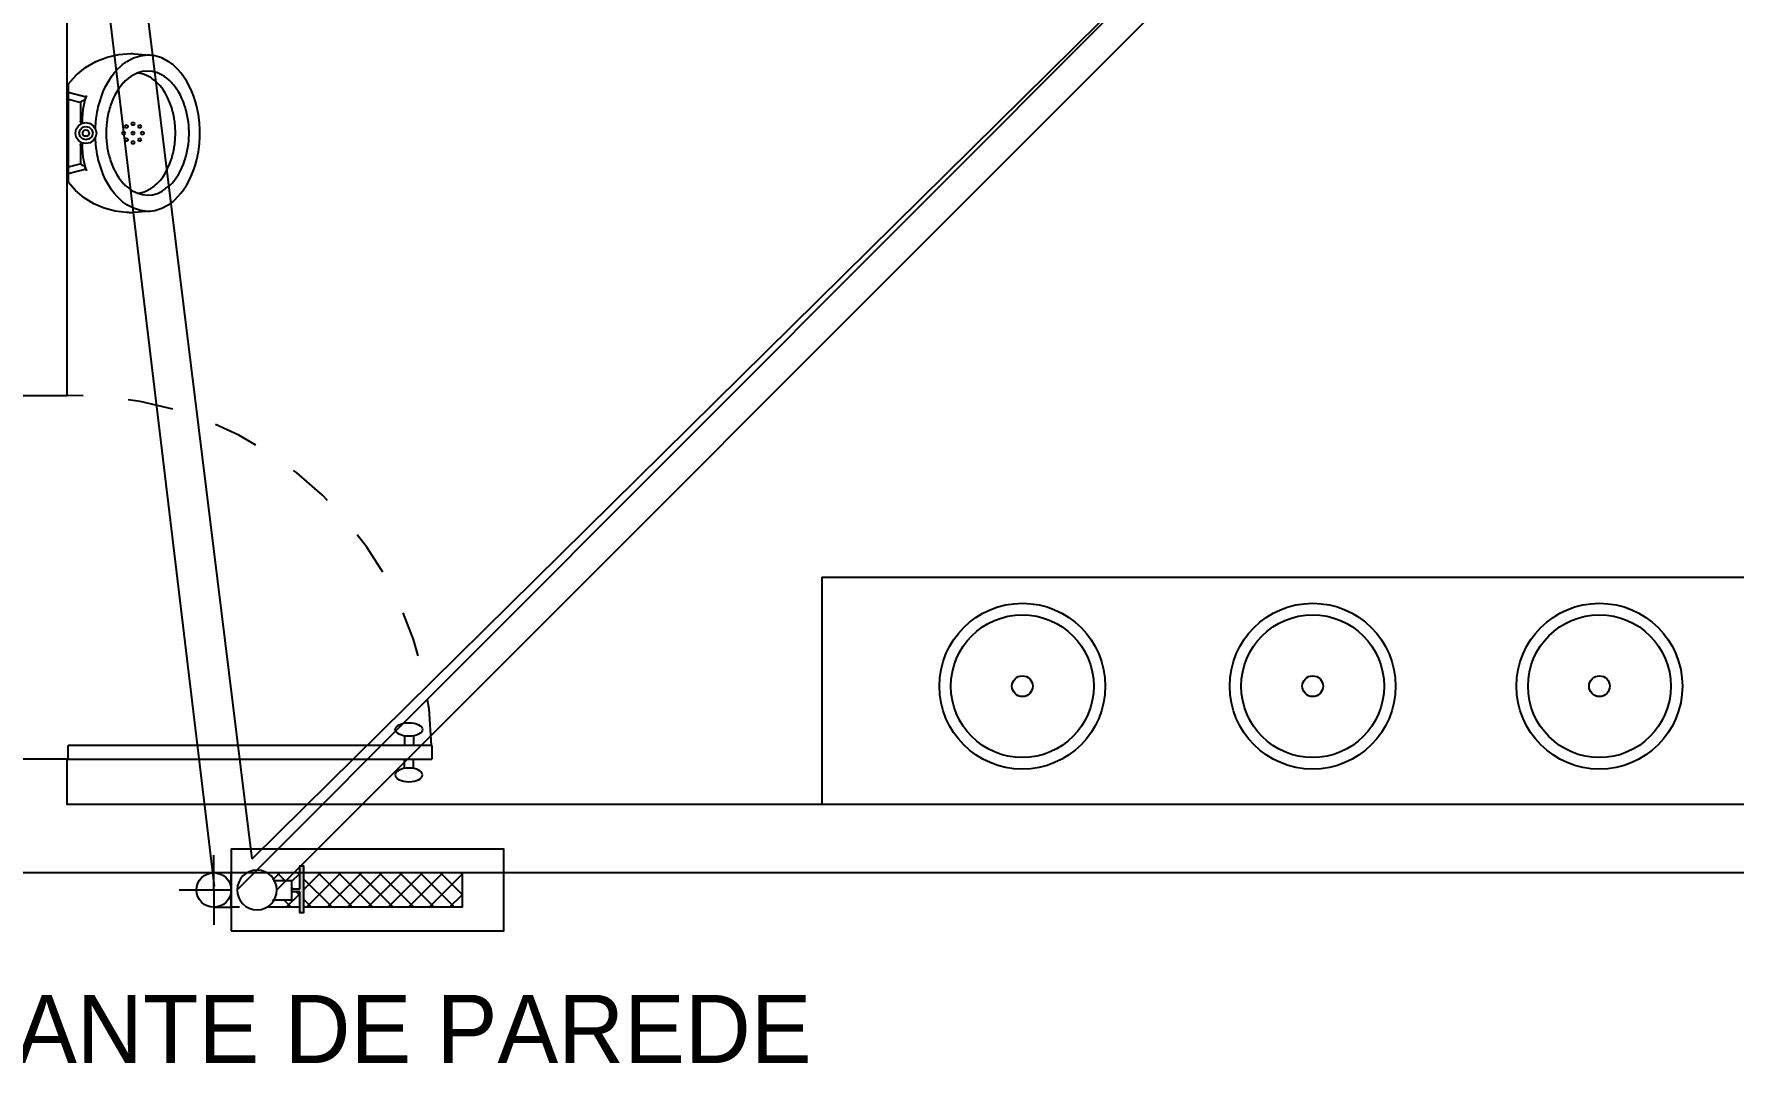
# Model space of a CAD drawing. Header units: millimetres. Extents: x 952 to 2017, y 419 to 1447.
# Drawn here: x 1011.566 to 1015.304, y 434.453 to 436.718 of the extents above; entities that cross this region are included whole.
import ezdxf

# ---------------------------------------------------------------- set-up
doc = ezdxf.new("R2010")
doc.units = ezdxf.units.MM
doc.linetypes.add('ACAD_ISO03W100', pattern=[30, 12, -18])
doc.layers.get('0').update_dxf_attribs({"color": 5})
for name, color, linetype in [('can01', 1, 'Continuous'), ('can02', 2, 'Continuous'), ('Fios', 10, 'Continuous'), ('INCENDIO', 1, 'Continuous'), ('pena 01', 1, 'Continuous'), ('pena02', 2, 'Continuous')]:
    doc.layers.add(name, color=color, linetype=linetype)
doc.styles.get("Standard").update_dxf_attribs({"font": 'ERASLGHT.TTF'})

msp = doc.modelspace()

# ---------------------------------------------------------------- hatches: boundary and pattern name
at = {"layer": 'INCENDIO'}
h = msp.add_hatch(dxfattribs=at)
h.set_pattern_fill('NET', color=256, scale=0.01, angle=45, style=0)
h.set_pattern_definition([(45, (-1.81216, -20.654937), (-0.0224506403, 0.0224506403), []), (135, (-1.81216, -20.654937), (-0.0224506403, -0.0224506403), [])])
h.paths.add_polyline_path([(1012.5075, 434.7957), (1012.5075, 434.872), (1012.159, 434.872), (1012.159, 434.7957)])
h.paths.add_polyline_path([(1012.1321, 434.8544), (1012.1321, 434.8363), (1012.1503, 434.8363), (1012.1503, 434.872), (1012.078, 434.872, -0.117134), (1012.0919, 434.8544)])
h.paths.add_polyline_path([(1012.1503, 434.8297), (1012.1321, 434.8297), (1012.1321, 434.8112), (1012.0909, 434.8112, -0.10512), (1012.078, 434.7957), (1012.1503, 434.7957)])
msp.add_hatch(color=256, dxfattribs=at).paths.add_polyline_path([(1012.159, 434.887), (1012.1503, 434.887), (1012.1503, 434.8363), (1012.1321, 434.8363), (1012.1321, 434.8297), (1012.1503, 434.8297), (1012.1503, 434.7834), (1012.159, 434.7834)])

# ---------------------------------------------------------------- linework, layer by layer
at = {"layer": 'can01', "extrusion": (4.44089e-16, 0, -1)}
for p, q in [((1012.0454, 434.9027, 3.2), (1011.2884, 441.0268)), ((1011.9629, 434.842, 3.2), (1011.2297, 440.9483)), ((1012.0454, 434.9027, 3.2), (1015.2599, 438.076)), ((1012.0127, 434.8338, 3.1422), (1015.1652, 437.9928)), ((1015.2163, 437.9548), (1012.1, 434.8338, 3.1)), ((1012.0127, 434.8338, 3.1), (1012.0127, 434.8338, 1.6)), ((1012.0127, 434.8338, 3.1), (1012.0127, 434.8338, 3.1422)), ((1012.1, 434.8338, 3.1), (1012.1, 434.8338, 1.6))]:
    msp.add_line(p, q, dxfattribs=at)
msp.add_circle((-1012.0564, 434.8338, -1.6), 0.0436, dxfattribs=at)
at = {"layer": 'can02'}
for points in [[(1016.0949, 438.322), (1015.5991, 438.322), (1015.5991, 439.322), (1015.4491, 439.322), (1015.4491, 438.322), (1014.999, 438.322), (1014.999, 438.172), (1015.4491, 438.172), (1015.4491, 436.372), (1015.4491, 435.022), (1011.6391, 435.022), (1011.6391, 435.122), (1011.4891, 435.122), (1011.4891, 434.872), (1015.5991, 434.872), (1015.5991, 438.172), (1016.0949, 438.172)], [(1012.0457, 438.322), (1011.0925, 438.322), (1011.0925, 438.172), (1011.4907, 438.172), (1011.4907, 436.372), (1010.5907, 436.372), (1010.5907, 436.222), (1011.4907, 436.222), (1011.4907, 435.922), (1011.6391, 435.922), (1011.6391, 438.172), (1012.0457, 438.172)]]:
    msp.add_lwpolyline(points, close=True, dxfattribs=at)
at = {"layer": 'Fios'}
for q in [(1013.2991, 435.022), (1015.4491, 435.522)]:
    msp.add_line((1013.2991, 435.522), q, dxfattribs=at)
for points in [[(1011.702, 436.6569), (1011.7266, 436.6667), (1011.7523, 436.6726), (1011.7787, 436.6746)], [(1011.7703, 436.6574), (1011.7846, 436.6649), (1011.7998, 436.6697), (1011.8157, 436.6716)], [(1011.7787, 436.6746), (1011.7825, 436.6745)], [(1011.7825, 436.6745), (1011.7863, 436.6743)], [(1011.7863, 436.6743), (1011.8215, 436.6711)], [(1011.861, 436.6574), (1011.8468, 436.6649), (1011.8316, 436.6697), (1011.8157, 436.6716)], [(1011.6407, 436.6074), (1011.6586, 436.627), (1011.6791, 436.6436), (1011.702, 436.6569)], [(1011.7364, 436.624), (1011.7424, 436.6319), (1011.749, 436.6392), (1011.7559, 436.6463)], [(1011.8157, 436.6358), (1011.8046, 436.6348), (1011.794, 436.632), (1011.7839, 436.6273)], [(1011.8119, 436.627), (1011.8057, 436.6292), (1011.7993, 436.6307), (1011.7927, 436.6315)], [(1011.8474, 436.6273), (1011.8374, 436.632), (1011.8267, 436.6348), (1011.8157, 436.6358)], [(1011.8949, 436.624), (1011.889, 436.6319), (1011.8824, 436.6392), (1011.8755, 436.6463)], [(1011.6407, 436.6074), (1011.6407, 436.3916)], [(1011.7182, 436.5907), (1011.7234, 436.6022), (1011.7295, 436.6134), (1011.7364, 436.624)], [(1011.758, 436.605), (1011.7527, 436.5979), (1011.7479, 436.5905), (1011.7435, 436.5828)], [(1011.7839, 436.6273), (1011.7785, 436.6239), (1011.7734, 436.6202), (1011.7685, 436.6161)], [(1011.854, 436.5882), (1011.8489, 436.5961), (1011.8431, 436.6035), (1011.8367, 436.6104)], [(1011.8628, 436.6161), (1011.858, 436.6202), (1011.8528, 436.6239), (1011.8474, 436.6273)], [(1011.8878, 436.5828), (1011.8835, 436.5905), (1011.8786, 436.5979), (1011.8734, 436.605)], [(1011.9132, 436.5907), (1011.908, 436.6022), (1011.9018, 436.6134), (1011.8949, 436.624)], [(1011.6407, 436.5895), (1011.6807, 436.579)], [(1011.6407, 436.5743), (1011.6669, 436.5674)], [(1011.6681, 436.5658), (1011.6681, 436.5256)], [(1011.6742, 436.5524), (1011.6761, 436.5625), (1011.6786, 436.5725), (1011.6817, 436.5822)], [(1011.7073, 436.5573), (1011.7103, 436.5686), (1011.714, 436.5797), (1011.7182, 436.5907)], [(1011.7435, 436.5828), (1011.74, 436.5756), (1011.7369, 436.5682), (1011.7342, 436.5606)], [(1011.8687, 436.5549), (1011.8648, 436.5664), (1011.8598, 436.5775), (1011.854, 436.5882)], [(1011.8972, 436.5606), (1011.8945, 436.5682), (1011.8913, 436.5756), (1011.8878, 436.5828)], [(1011.924, 436.5573), (1011.921, 436.5686), (1011.9174, 436.5797), (1011.9132, 436.5907)], [(1011.6568, 436.4995), (1011.6587, 436.5085), (1011.6636, 436.5158), (1011.671, 436.5208), (1011.68, 436.5226)], [(1011.6698, 436.5223), (1011.6689, 436.5232), (1011.6683, 436.5244), (1011.6681, 436.5256)], [(1011.6735, 436.5213), (1011.6709, 436.5217), (1011.6698, 436.5223)], [(1011.6724, 436.5211), (1011.6723, 436.532), (1011.6729, 436.5422), (1011.6742, 436.5524)], [(1011.68, 436.5226), (1011.689, 436.5208), (1011.6963, 436.5158), (1011.7013, 436.5085), (1011.7031, 436.4995)], [(1011.7657, 436.5141), (1011.7662, 436.5157), (1011.7674, 436.5169), (1011.7691, 436.5174)], [(1011.7691, 436.5174), (1011.7707, 436.5169), (1011.7719, 436.5157), (1011.7724, 436.5141)], [(1011.7804, 436.5201), (1011.7808, 436.5218), (1011.782, 436.523), (1011.7837, 436.5234)], [(1011.7837, 436.5168), (1011.782, 436.5173), (1011.7808, 436.5185), (1011.7804, 436.5201)], [(1011.7837, 436.5234), (1011.7853, 436.523), (1011.7865, 436.5218), (1011.787, 436.5201)], [(1011.787, 436.5201), (1011.7865, 436.5185), (1011.7853, 436.5173), (1011.7837, 436.5168)], [(1011.795, 436.5141), (1011.7954, 436.5157), (1011.7966, 436.5169), (1011.7983, 436.5174)], [(1011.7983, 436.5174), (1011.7999, 436.5169), (1011.8011, 436.5157), (1011.8016, 436.5141)], [(1011.68, 436.4763), (1011.671, 436.4782), (1011.6636, 436.4831), (1011.6587, 436.4905), (1011.6568, 436.4995)], [(1011.6651, 436.4995), (1011.6671, 436.507), (1011.6725, 436.5123), (1011.68, 436.5143)], [(1011.68, 436.4846), (1011.6725, 436.4866), (1011.6671, 436.492), (1011.6651, 436.4995)], [(1011.68, 436.5143), (1011.6875, 436.5123), (1011.6928, 436.507), (1011.6949, 436.4995)], [(1011.7031, 436.4995), (1011.7013, 436.4905), (1011.6963, 436.4831), (1011.689, 436.4782), (1011.68, 436.4763)], [(1011.6949, 436.4995), (1011.6928, 436.492), (1011.6875, 436.4866), (1011.68, 436.4846)], [(1011.7246, 436.505), (1011.7245, 436.4995)], [(1011.7245, 436.4995), (1011.7246, 436.4939)], [(1011.7597, 436.4995), (1011.7602, 436.5011), (1011.7613, 436.5023), (1011.763, 436.5028)], [(1011.763, 436.4962), (1011.7613, 436.4966), (1011.7602, 436.4978), (1011.7597, 436.4995)], [(1011.763, 436.5028), (1011.7647, 436.5023), (1011.7659, 436.5011), (1011.7663, 436.4995)], [(1011.7663, 436.4995), (1011.7659, 436.4978), (1011.7647, 436.4966), (1011.763, 436.4962)], [(1011.7691, 436.5108), (1011.7674, 436.5112), (1011.7662, 436.5124), (1011.7657, 436.5141)], [(1011.7657, 436.4849), (1011.7662, 436.4865), (1011.7674, 436.4877), (1011.7691, 436.4882)], [(1011.7691, 436.4816), (1011.7674, 436.482), (1011.7662, 436.4832), (1011.7657, 436.4849)], [(1011.7724, 436.5141), (1011.7719, 436.5124), (1011.7707, 436.5112), (1011.7691, 436.5108)], [(1011.7691, 436.4882), (1011.7707, 436.4877), (1011.7719, 436.4865), (1011.7724, 436.4849)], [(1011.7724, 436.4849), (1011.7719, 436.4832), (1011.7707, 436.482), (1011.7691, 436.4816)], [(1011.7804, 436.4995), (1011.7808, 436.5011), (1011.782, 436.5023), (1011.7837, 436.5028)], [(1011.7837, 436.4962), (1011.782, 436.4966), (1011.7808, 436.4978), (1011.7804, 436.4995)], [(1011.7804, 436.4788), (1011.7808, 436.4805), (1011.782, 436.4817), (1011.7837, 436.4821)], [(1011.7837, 436.5028), (1011.7853, 436.5023), (1011.7865, 436.5011), (1011.787, 436.4995)], [(1011.787, 436.4995), (1011.7865, 436.4978), (1011.7853, 436.4966), (1011.7837, 436.4962)], [(1011.7837, 436.4821), (1011.7853, 436.4817), (1011.7865, 436.4805), (1011.787, 436.4788)], [(1011.7983, 436.5108), (1011.7966, 436.5112), (1011.7954, 436.5124), (1011.795, 436.5141)], [(1011.795, 436.4849), (1011.7954, 436.4865), (1011.7966, 436.4877), (1011.7983, 436.4882)], [(1011.7983, 436.4816), (1011.7966, 436.482), (1011.7954, 436.4832), (1011.795, 436.4849)], [(1011.8016, 436.5141), (1011.8011, 436.5124), (1011.7999, 436.5112), (1011.7983, 436.5108)], [(1011.7983, 436.4882), (1011.7999, 436.4877), (1011.8011, 436.4865), (1011.8016, 436.4849)], [(1011.8016, 436.4849), (1011.8011, 436.4832), (1011.7999, 436.482), (1011.7983, 436.4816)], [(1011.801, 436.4995), (1011.8015, 436.5011), (1011.8026, 436.5023), (1011.8043, 436.5028)], [(1011.8043, 436.4962), (1011.8026, 436.4966), (1011.8015, 436.4978), (1011.801, 436.4995)], [(1011.8043, 436.5028), (1011.806, 436.5023), (1011.8072, 436.5011), (1011.8076, 436.4995)], [(1011.8076, 436.4995), (1011.8072, 436.4978), (1011.806, 436.4966), (1011.8043, 436.4962)], [(1011.9068, 436.4995), (1011.9068, 436.505)], [(1011.9068, 436.4939), (1011.9068, 436.4995)], [(1011.6681, 436.4733), (1011.6683, 436.4746), (1011.6689, 436.4757), (1011.6698, 436.4766)], [(1011.6681, 436.4733), (1011.6681, 436.4329)], [(1011.6698, 436.4766), (1011.6709, 436.4772), (1011.6735, 436.4776)], [(1011.6742, 436.4465), (1011.6729, 436.4567), (1011.6723, 436.467), (1011.6724, 436.4779)], [(1011.6817, 436.4167), (1011.6786, 436.4265), (1011.6761, 436.4364), (1011.6742, 436.4465)], [(1011.7837, 436.4755), (1011.782, 436.476), (1011.7808, 436.4771), (1011.7804, 436.4788)], [(1011.787, 436.4788), (1011.7865, 436.4771), (1011.7853, 436.476), (1011.7837, 436.4755)], [(1011.854, 436.4108), (1011.8598, 436.4215), (1011.8648, 436.4326), (1011.8687, 436.444)], [(1011.6669, 436.4315), (1011.6407, 436.4247)], [(1011.6807, 436.4199), (1011.6407, 436.4095)], [(1011.7182, 436.4083), (1011.714, 436.4192), (1011.7103, 436.4303), (1011.7073, 436.4416)], [(1011.7364, 436.3749), (1011.7295, 436.3856), (1011.7234, 436.3967), (1011.7182, 436.4083)], [(1011.7342, 436.4384), (1011.7369, 436.4308), (1011.74, 436.4234), (1011.7435, 436.4161)], [(1011.7435, 436.4161), (1011.7479, 436.4084), (1011.7527, 436.401), (1011.758, 436.3939)], [(1011.8367, 436.3886), (1011.8431, 436.3954), (1011.8489, 436.4028), (1011.854, 436.4108)], [(1011.8734, 436.3939), (1011.8786, 436.4011), (1011.8835, 436.4084), (1011.8878, 436.4161)], [(1011.8878, 436.4161), (1011.8913, 436.4234), (1011.8945, 436.4308), (1011.8972, 436.4384)], [(1011.8949, 436.3749), (1011.9018, 436.3856), (1011.908, 436.3967), (1011.9132, 436.4083)], [(1011.9132, 436.4083), (1011.9174, 436.4192), (1011.921, 436.4303), (1011.924, 436.4416)], [(1011.6977, 436.3442), (1011.6765, 436.3572), (1011.6574, 436.3731), (1011.6407, 436.3916)], [(1011.7559, 436.3527), (1011.749, 436.3597), (1011.7424, 436.3671), (1011.7364, 436.3749)], [(1011.7685, 436.3828), (1011.7734, 436.3787), (1011.7785, 436.375), (1011.7839, 436.3717)], [(1011.7839, 436.3717), (1011.794, 436.367), (1011.8046, 436.3641), (1011.8157, 436.3631)], [(1011.7928, 436.3674), (1011.7993, 436.3683), (1011.8057, 436.3698), (1011.8119, 436.3719)], [(1011.8157, 436.3631), (1011.8268, 436.364), (1011.8375, 436.3667), (1011.8474, 436.3717)], [(1011.8601, 436.3812), (1011.8628, 436.3828)], [(1011.8628, 436.3828), (1011.8667, 436.3861), (1011.8702, 436.3899), (1011.8734, 436.3939)], [(1011.8755, 436.3527), (1011.8824, 436.3597), (1011.889, 436.3671), (1011.8949, 436.3749)], [(1011.7691, 436.3249), (1011.7444, 436.3277), (1011.7205, 436.3343), (1011.6977, 436.3442)], [(1011.8157, 436.3273), (1011.7998, 436.3293), (1011.7846, 436.3341), (1011.7703, 436.3415)], [(1011.8157, 436.3273), (1011.8316, 436.3293), (1011.8468, 436.3341), (1011.861, 436.3415)], [(1011.8215, 436.3278), (1011.7863, 436.3247)]]:
    msp.add_lwpolyline(points, dxfattribs=at)
for points in [[(1011.7559, 436.6463), (1011.7604, 436.6503, -0.029431), (1011.7703, 436.6574)], [(1011.8755, 436.6463), (1011.871, 436.6503, 0.029425), (1011.861, 436.6574)], [(1011.7685, 436.6161, 0.020792), (1011.7613, 436.6089), (1011.758, 436.605)], [(1011.8227, 436.6215, 0.04999), (1011.8119, 436.627)], [(1011.8367, 436.6104), (1011.8322, 436.6144, 0.029703), (1011.8227, 436.6215)], [(1011.8734, 436.605), (1011.8701, 436.6089, 0.020792), (1011.8628, 436.6161)], [(1011.6669, 436.5674, -0.16918), (1011.6678, 436.5668)], [(1011.6678, 436.5668, -0.165857), (1011.6681, 436.5658)], [(1011.6681, 436.5658, -0.171026), (1011.6691, 436.5686)], [(1011.6691, 436.5686, -0.171059), (1011.6714, 436.5701)], [(1011.676, 436.5721, -0.103814), (1011.6714, 436.5701)], [(1011.6794, 436.5759, -0.103795), (1011.676, 436.5721)], [(1011.7031, 436.5351, -0.020456), (1011.7073, 436.5573)], [(1011.7342, 436.5606, 0.018631), (1011.7299, 436.5459), (1011.7283, 436.5384)], [(1011.874, 436.5327), (1011.8726, 436.5402, 0.016262), (1011.8687, 436.5549)], [(1011.9031, 436.5384), (1011.9014, 436.5459, 0.018626), (1011.8972, 436.5606)], [(1011.9282, 436.5351, 0.020461), (1011.924, 436.5573)], [(1011.7009, 436.5091, -0.010835), (1011.7018, 436.5239)], [(1011.7018, 436.5239, -0.015738), (1011.7031, 436.5351)], [(1011.7283, 436.5384, 0.01508), (1011.726, 436.5236), (1011.7252, 436.5161)], [(1011.8756, 436.5217, 0.015643), (1011.874, 436.5327)], [(1011.8765, 436.5106, 0.013175), (1011.8756, 436.5217)], [(1011.9062, 436.5161), (1011.9054, 436.5236, 0.015079), (1011.9031, 436.5384)], [(1011.9296, 436.5239, 0.015735), (1011.9282, 436.5351)], [(1011.9307, 436.4995, 0.017734), (1011.9296, 436.5239)], [(1011.673, 436.4995, -1), (1011.6869, 436.4995)], [(1011.6869, 436.4995, -1), (1011.673, 436.4995)], [(1011.7018, 436.475, -0.010834), (1011.7009, 436.4899)], [(1011.7252, 436.5161, 0.013893), (1011.7246, 436.505)], [(1011.7246, 436.4939, 0.013893), (1011.7252, 436.4828)], [(1011.7252, 436.4828), (1011.726, 436.4754, 0.015079), (1011.7283, 436.4606)], [(1011.8756, 436.4773, 0.013175), (1011.8765, 436.4884)], [(1011.8768, 436.4995, 0.014052), (1011.8765, 436.5106)], [(1011.8765, 436.4884, 0.014052), (1011.8768, 436.4995)], [(1011.9031, 436.4606, 0.015078), (1011.9054, 436.4754), (1011.9062, 436.4828)], [(1011.9068, 436.505, 0.012771), (1011.9062, 436.5161)], [(1011.9062, 436.4828, 0.012772), (1011.9068, 436.4939)], [(1011.9296, 436.475, 0.017734), (1011.9307, 436.4995)], [(1011.7031, 436.4639, -0.015739), (1011.7018, 436.475)], [(1011.7073, 436.4416, -0.020455), (1011.7031, 436.4639)], [(1011.7283, 436.4606), (1011.7299, 436.4531, 0.018631), (1011.7342, 436.4384)], [(1011.8687, 436.444, 0.016259), (1011.8726, 436.4587), (1011.874, 436.4662)], [(1011.874, 436.4662, 0.015642), (1011.8756, 436.4773)], [(1011.8972, 436.4384, 0.018626), (1011.9014, 436.4531), (1011.9031, 436.4606)], [(1011.924, 436.4416, 0.02046), (1011.9282, 436.4639)], [(1011.9282, 436.4639, 0.015737), (1011.9296, 436.475)], [(1011.6678, 436.4321, -0.16594), (1011.6669, 436.4315)], [(1011.6681, 436.4329, -0.165884), (1011.6678, 436.4321)], [(1011.6691, 436.4303, -0.171026), (1011.6681, 436.4329)], [(1011.6714, 436.4289, -0.171066), (1011.6691, 436.4303)], [(1011.6714, 436.4289, -0.103794), (1011.676, 436.4268)], [(1011.676, 436.4268, -0.103805), (1011.6794, 436.423)], [(1011.758, 436.3939), (1011.7613, 436.39, 0.02081), (1011.7685, 436.3828)], [(1011.8119, 436.3719, 0.050002), (1011.8227, 436.3775)], [(1011.8227, 436.3775, 0.02971), (1011.8322, 436.3846), (1011.8367, 436.3886)], [(1011.8474, 436.3717), (1011.8517, 436.3748, -0.021616), (1011.8601, 436.3812)], [(1011.7703, 436.3415, -0.029418), (1011.7604, 436.3486), (1011.7559, 436.3527)], [(1011.861, 436.3415, 0.029412), (1011.871, 436.3486), (1011.8755, 436.3527)], [(1011.7777, 436.3243, -0.025506), (1011.7691, 436.3249)], [(1011.7863, 436.3247, -0.025489), (1011.7777, 436.3243)]]:
    msp.add_lwpolyline(points, format="xyb", dxfattribs=at)
for centre, radius in [((1013.7402, 435.2823), 0.1825), ((1013.7402, 435.2823), 0.1571), ((1014.3789, 435.2823), 0.1825), ((1014.3789, 435.2823), 0.1571), ((1015.0098, 435.2823), 0.1825), ((1015.0098, 435.2823), 0.1571), ((1013.7402, 435.2823), 0.0228), ((1014.3789, 435.2823), 0.0228), ((1015.0098, 435.2823), 0.0228)]:
    msp.add_circle(centre, radius, dxfattribs=at)
at = {"layer": 'INCENDIO'}
for p, q in [((1011.9613, 434.8338), (1011.9613, 434.9103)), ((1011.9613, 434.872), (1011.9994, 434.872)), ((1011.8848, 434.8338), (1011.9613, 434.8338)), ((1011.9613, 434.8338), (1011.9994, 434.8338)), ((1011.9613, 434.8338), (1011.9613, 434.7574)), ((1011.9613, 434.7957), (1011.9994, 434.7957))]:
    msp.add_line(p, q, dxfattribs=at)
msp.add_lwpolyline([(1011.9994, 434.7438), (1012.5994, 434.7438), (1012.5994, 434.9238), (1011.9994, 434.9238)], close=True, dxfattribs=at)
msp.add_lwpolyline([(1011.9994, 434.7438), (1012.5994, 434.7438), (1012.5994, 434.9238), (1011.9994, 434.9238)], close=True, dxfattribs=at)
for points in [[(1012.0179, 434.7957), (1011.9994, 434.7957), (1011.9994, 434.872), (1012.0179, 434.872)], [(1012.078, 434.872), (1012.1503, 434.872)], [(1012.1503, 434.8363), (1012.1503, 434.887), (1012.159, 434.887), (1012.159, 434.7834), (1012.1503, 434.7834), (1012.1503, 434.8297)], [(1012.159, 434.872), (1012.5075, 434.872), (1012.5075, 434.7957), (1012.159, 434.7957)], [(1012.0919, 434.8544), (1012.1321, 434.8544), (1012.1321, 434.8112), (1012.0909, 434.8112)], [(1012.1321, 434.8363), (1012.1503, 434.8363)], [(1012.1503, 434.8297), (1012.1321, 434.8297)], [(1012.1503, 434.7957), (1012.078, 434.7957)]]:
    msp.add_lwpolyline(points, dxfattribs=at)
msp.add_circle((1011.9613, 434.8338), 0.0381, dxfattribs=at)
at = {"layer": 'pena 01', "linetype": 'ACAD_ISO03W100', "ltscale": 0.005}
msp.add_arc((1011.6557, 435.137), 0.7851, 1.0947, 91.0947, dxfattribs=at)
at = {"layer": 'pena02'}
for p, q in [((1012.3807, 435.1728), (1012.3807, 435.152)), ((1012.4007, 435.1728), (1012.4007, 435.152)), ((1011.6407, 435.122), (1011.6407, 435.152)), ((1012.4407, 435.152), (1011.6407, 435.152)), ((1012.4407, 435.152), (1012.4407, 435.122)), ((1011.6407, 435.122), (1012.4407, 435.122)), ((1012.3807, 435.1011), (1012.3807, 435.122)), ((1012.4007, 435.1011), (1012.4007, 435.122))]:
    msp.add_line(p, q, dxfattribs=at)
msp.add_ellipse((1012.3907, 435.187), major_axis=(0.03, 0), ratio=0.5, dxfattribs=at)
at = {"layer": 'pena02', "extrusion": (0, 0, -1)}
msp.add_ellipse((1012.3907, 435.087), major_axis=(0.03, 0), ratio=0.5, dxfattribs=at)

# ---------------------------------------------------------------- texts
at = {"insert": (1011.0362, 434.603), "char_height": 0.15, "width": 11.620401, "attachment_point": 1}
msp.add_mtext('{\\fEras Demi ITC|b0|i0|c0|p34;HIDRANTE DE PAREDE}', dxfattribs=at)

doc.saveas('drawing.dxf')
